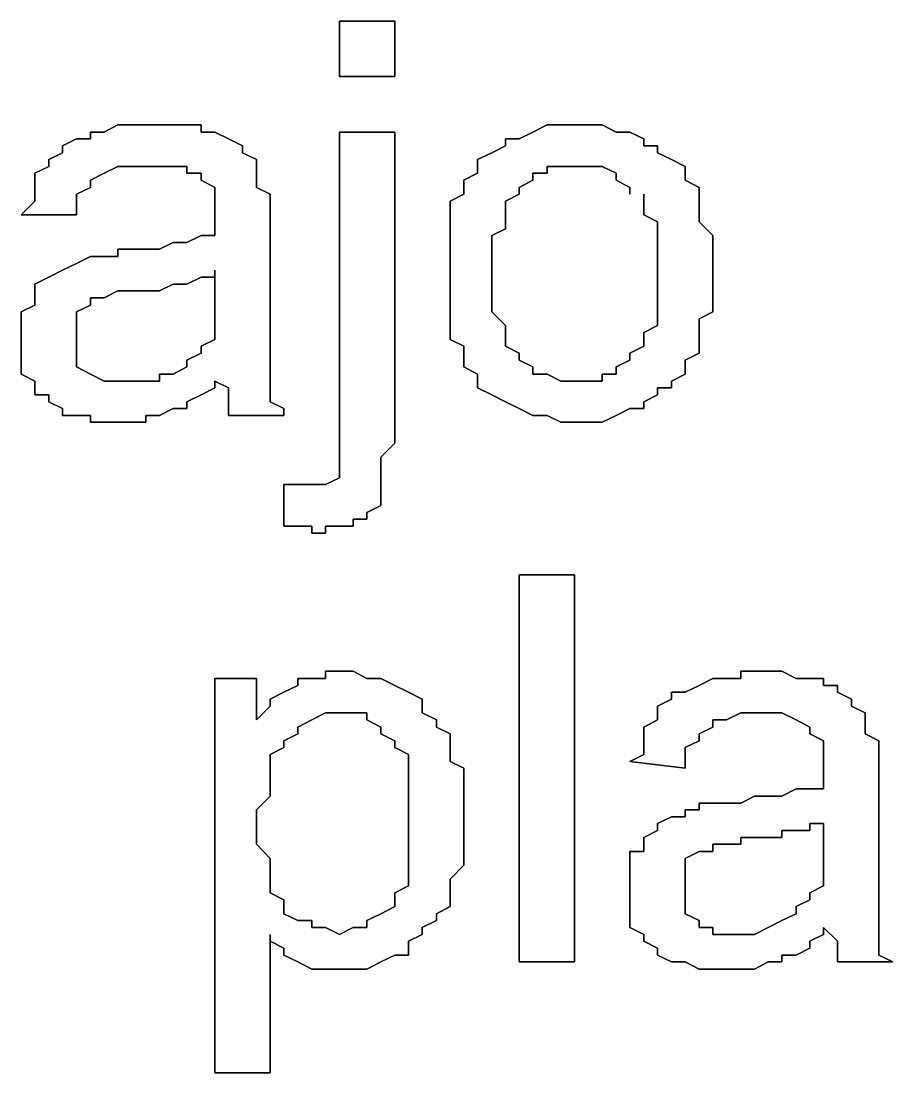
# Model space of a CAD drawing. Header units: metres. Extents: x 2.9 to 42.8, y 1.7 to 28.7.
# Drawn here: x 37.5814 to 37.8037, y 15.5892 to 15.8574 of the extents above; entities that cross this region are included whole.
import ezdxf

# ---------------------------------------------------------------- set-up
doc = ezdxf.new("R2010")
doc.units = ezdxf.units.M
doc.layers.add('GRIS', color=8, linetype='Continuous')

msp = doc.modelspace()

# ---------------------------------------------------------------- linework, layer by layer
at = {"layer": 'GRIS', "lineweight": -3}
for points in [[(37.6767, 15.8574), (37.6626, 15.8574), (37.6767, 15.8574)], [(37.6626, 15.8574), (37.6626, 15.8433), (37.6626, 15.8574)], [(37.6767, 15.8433), (37.6767, 15.8574), (37.6767, 15.8433)], [(37.6626, 15.8433), (37.6767, 15.8433), (37.6626, 15.8433)], [(37.6061, 15.8309), (37.6026, 15.8291), (37.6061, 15.8309)], [(37.6096, 15.8309), (37.6061, 15.8309), (37.6096, 15.8309)], [(37.6132, 15.8309), (37.6096, 15.8309), (37.6132, 15.8309)], [(37.6167, 15.8309), (37.6132, 15.8309), (37.6167, 15.8309)], [(37.6202, 15.8309), (37.6167, 15.8309), (37.6202, 15.8309)], [(37.6237, 15.8309), (37.6202, 15.8309), (37.6237, 15.8309)], [(37.6273, 15.8309), (37.6237, 15.8309), (37.6273, 15.8309)], [(37.6273, 15.8291), (37.6273, 15.8309), (37.6273, 15.8291)], [(37.7155, 15.8309), (37.7119, 15.8291), (37.7155, 15.8309)], [(37.719, 15.8309), (37.7155, 15.8309), (37.719, 15.8309)], [(37.7225, 15.8309), (37.719, 15.8309), (37.7225, 15.8309)], [(37.7261, 15.8309), (37.7225, 15.8309), (37.7261, 15.8309)], [(37.7296, 15.8309), (37.7261, 15.8309), (37.7296, 15.8309)], [(37.7331, 15.8291), (37.7296, 15.8309), (37.7331, 15.8291)], [(37.5955, 15.8274), (37.592, 15.8256), (37.5955, 15.8274)], [(37.5991, 15.8274), (37.5955, 15.8274), (37.5991, 15.8274)], [(37.6026, 15.8291), (37.5991, 15.8291), (37.6026, 15.8291)], [(37.5991, 15.8291), (37.5991, 15.8274), (37.5991, 15.8291)], [(37.6308, 15.8291), (37.6273, 15.8291), (37.6308, 15.8291)], [(37.6343, 15.8274), (37.6308, 15.8291), (37.6343, 15.8274)], [(37.6379, 15.8256), (37.6343, 15.8274), (37.6379, 15.8256)], [(37.6767, 15.8291), (37.6626, 15.8291), (37.6767, 15.8291)], [(37.6626, 15.8291), (37.6626, 15.7533), (37.6626, 15.8291)], [(37.6767, 15.7533), (37.6767, 15.8291), (37.6767, 15.7533)], [(37.7084, 15.8274), (37.7049, 15.8274), (37.7084, 15.8274)], [(37.7049, 15.8274), (37.7049, 15.8256), (37.7049, 15.8274)], [(37.7119, 15.8291), (37.7084, 15.8274), (37.7119, 15.8291)], [(37.7366, 15.8291), (37.7331, 15.8291), (37.7366, 15.8291)], [(37.7402, 15.8274), (37.7366, 15.8291), (37.7402, 15.8274)], [(37.7402, 15.8256), (37.7402, 15.8274), (37.7402, 15.8256)], [(37.592, 15.8256), (37.592, 15.8238), (37.592, 15.8256)], [(37.6379, 15.8238), (37.6379, 15.8256), (37.6379, 15.8238)], [(37.7049, 15.8256), (37.7014, 15.8238), (37.7049, 15.8256)], [(37.7437, 15.8256), (37.7402, 15.8256), (37.7437, 15.8256)], [(37.7437, 15.8238), (37.7437, 15.8256), (37.7437, 15.8238)], [(37.592, 15.8238), (37.5885, 15.8221), (37.592, 15.8238)], [(37.5885, 15.8221), (37.5885, 15.8203), (37.5885, 15.8221)], [(37.6414, 15.8221), (37.6379, 15.8238), (37.6414, 15.8221)], [(37.6414, 15.8203), (37.6414, 15.8221), (37.6414, 15.8203)], [(37.7014, 15.8238), (37.6978, 15.8221), (37.7014, 15.8238)], [(37.6978, 15.8221), (37.6978, 15.8203), (37.6978, 15.8221)], [(37.7472, 15.8221), (37.7437, 15.8238), (37.7472, 15.8221)], [(37.7507, 15.8203), (37.7472, 15.8221), (37.7507, 15.8203)], [(37.5885, 15.8203), (37.5849, 15.8186), (37.5885, 15.8203)], [(37.5849, 15.8186), (37.5849, 15.8168), (37.5849, 15.8186)], [(37.5991, 15.8168), (37.6026, 15.8186), (37.5991, 15.8168)], [(37.6026, 15.8186), (37.6061, 15.8203), (37.6026, 15.8186)], [(37.6061, 15.8203), (37.6096, 15.8203), (37.6061, 15.8203)], [(37.6096, 15.8203), (37.6132, 15.8203), (37.6096, 15.8203)], [(37.6132, 15.8203), (37.6167, 15.8203), (37.6132, 15.8203)], [(37.6167, 15.8203), (37.6202, 15.8203), (37.6167, 15.8203)], [(37.6202, 15.8203), (37.6237, 15.8203), (37.6202, 15.8203)], [(37.6237, 15.8203), (37.6237, 15.8186), (37.6237, 15.8203)], [(37.6237, 15.8186), (37.6273, 15.8186), (37.6237, 15.8186)], [(37.6273, 15.8186), (37.6273, 15.8168), (37.6273, 15.8186)], [(37.6414, 15.8168), (37.6414, 15.8203), (37.6414, 15.8168)], [(37.6978, 15.8186), (37.6943, 15.8168), (37.6978, 15.8186)], [(37.6978, 15.8203), (37.6978, 15.8186), (37.6978, 15.8203)], [(37.7119, 15.8168), (37.7119, 15.8186), (37.7119, 15.8168)], [(37.7119, 15.8186), (37.7155, 15.8186), (37.7119, 15.8186)], [(37.7155, 15.8186), (37.7155, 15.8203), (37.7155, 15.8186)], [(37.7155, 15.8203), (37.719, 15.8203), (37.7155, 15.8203)], [(37.719, 15.8203), (37.7225, 15.8203), (37.719, 15.8203)], [(37.7225, 15.8203), (37.7261, 15.8203), (37.7225, 15.8203)], [(37.7261, 15.8203), (37.7296, 15.8203), (37.7261, 15.8203)], [(37.7296, 15.8203), (37.7331, 15.8186), (37.7296, 15.8203)], [(37.7331, 15.8186), (37.7331, 15.8168), (37.7331, 15.8186)], [(37.7507, 15.8186), (37.7507, 15.8203), (37.7507, 15.8186)], [(37.7507, 15.8168), (37.7507, 15.8186), (37.7507, 15.8168)], [(37.5849, 15.8168), (37.5849, 15.8133), (37.5849, 15.8168)], [(37.5991, 15.815), (37.5991, 15.8168), (37.5991, 15.815)], [(37.6273, 15.8168), (37.6308, 15.815), (37.6273, 15.8168)], [(37.6414, 15.815), (37.6414, 15.8168), (37.6414, 15.815)], [(37.6943, 15.8168), (37.6943, 15.815), (37.6943, 15.8168)], [(37.7084, 15.815), (37.7119, 15.8168), (37.7084, 15.815)], [(37.7331, 15.8168), (37.7366, 15.815), (37.7331, 15.8168)], [(37.7543, 15.815), (37.7507, 15.8168), (37.7543, 15.815)], [(37.5849, 15.8133), (37.5849, 15.8115), (37.5849, 15.8133)], [(37.5955, 15.8133), (37.5991, 15.815), (37.5955, 15.8133)], [(37.5955, 15.8115), (37.5955, 15.8133), (37.5955, 15.8115)], [(37.6308, 15.815), (37.6308, 15.8133), (37.6308, 15.815)], [(37.6308, 15.8133), (37.6308, 15.8115), (37.6308, 15.8133)], [(37.6449, 15.8133), (37.6414, 15.815), (37.6449, 15.8133)], [(37.6449, 15.8115), (37.6449, 15.8133), (37.6449, 15.8115)], [(37.6943, 15.8133), (37.6908, 15.8115), (37.6943, 15.8133)], [(37.6943, 15.815), (37.6943, 15.8133), (37.6943, 15.815)], [(37.7049, 15.8115), (37.7084, 15.8133), (37.7049, 15.8115)], [(37.7084, 15.8133), (37.7084, 15.815), (37.7084, 15.8133)], [(37.7366, 15.815), (37.7366, 15.8133), (37.7366, 15.815)], [(37.7402, 15.8133), (37.7402, 15.8115), (37.7402, 15.8133)], [(37.7543, 15.8115), (37.7543, 15.815), (37.7543, 15.8115)], [(37.5849, 15.8115), (37.5814, 15.808), (37.5849, 15.8115)], [(37.5955, 15.808), (37.5955, 15.8115), (37.5955, 15.808)], [(37.6308, 15.8115), (37.6308, 15.8097), (37.6308, 15.8115)], [(37.6449, 15.8097), (37.6449, 15.8115), (37.6449, 15.8097)], [(37.6908, 15.8115), (37.6908, 15.808), (37.6908, 15.8115)], [(37.7049, 15.808), (37.7049, 15.8115), (37.7049, 15.808)], [(37.7402, 15.8115), (37.7402, 15.8097), (37.7402, 15.8115)], [(37.7543, 15.8097), (37.7543, 15.8115), (37.7543, 15.8097)], [(37.5814, 15.808), (37.5955, 15.808), (37.5814, 15.808)], [(37.6308, 15.8097), (37.6308, 15.8062), (37.6308, 15.8097)], [(37.6449, 15.8062), (37.6449, 15.8097), (37.6449, 15.8062)], [(37.6908, 15.808), (37.6908, 15.8062), (37.6908, 15.808)], [(37.7049, 15.8062), (37.7049, 15.808), (37.7049, 15.8062)], [(37.7402, 15.8097), (37.7402, 15.808), (37.7402, 15.8097)], [(37.7402, 15.808), (37.7437, 15.8062), (37.7402, 15.808)], [(37.7543, 15.808), (37.7543, 15.8097), (37.7543, 15.808)], [(37.7543, 15.8062), (37.7543, 15.808), (37.7543, 15.8062)], [(37.6308, 15.8062), (37.6308, 15.8027), (37.6308, 15.8062)], [(37.6449, 15.8044), (37.6449, 15.8062), (37.6449, 15.8044)], [(37.6908, 15.8062), (37.6908, 15.8044), (37.6908, 15.8062)], [(37.7049, 15.8044), (37.7049, 15.8062), (37.7049, 15.8044)], [(37.7437, 15.8062), (37.7437, 15.8044), (37.7437, 15.8062)], [(37.7578, 15.8027), (37.7543, 15.8062), (37.7578, 15.8027)], [(37.6273, 15.8027), (37.6237, 15.8009), (37.6273, 15.8027)], [(37.6308, 15.8027), (37.6273, 15.8027), (37.6308, 15.8027)], [(37.6449, 15.7868), (37.6449, 15.8044), (37.6449, 15.7868)], [(37.6908, 15.8044), (37.6908, 15.8009), (37.6908, 15.8044)], [(37.7014, 15.8027), (37.7049, 15.8044), (37.7014, 15.8027)], [(37.7014, 15.7992), (37.7014, 15.8027), (37.7014, 15.7992)], [(37.7437, 15.8044), (37.7437, 15.8009), (37.7437, 15.8044)], [(37.7578, 15.8009), (37.7578, 15.8027), (37.7578, 15.8009)], [(37.6202, 15.8009), (37.6167, 15.7992), (37.6202, 15.8009)], [(37.6237, 15.8009), (37.6202, 15.8009), (37.6237, 15.8009)], [(37.6908, 15.8009), (37.6908, 15.7992), (37.6908, 15.8009)], [(37.7437, 15.8009), (37.7437, 15.7992), (37.7437, 15.8009)], [(37.7578, 15.7974), (37.7578, 15.8009), (37.7578, 15.7974)], [(37.5991, 15.7974), (37.5955, 15.7956), (37.5991, 15.7974)], [(37.6026, 15.7974), (37.5991, 15.7974), (37.6026, 15.7974)], [(37.6061, 15.7974), (37.6026, 15.7974), (37.6061, 15.7974)], [(37.6096, 15.7992), (37.6061, 15.7992), (37.6096, 15.7992)], [(37.6061, 15.7992), (37.6061, 15.7974), (37.6061, 15.7992)], [(37.6132, 15.7992), (37.6096, 15.7992), (37.6132, 15.7992)], [(37.6167, 15.7992), (37.6132, 15.7992), (37.6167, 15.7992)], [(37.6908, 15.7992), (37.6908, 15.7956), (37.6908, 15.7992)], [(37.7014, 15.7974), (37.7014, 15.7992), (37.7014, 15.7974)], [(37.7014, 15.7939), (37.7014, 15.7974), (37.7014, 15.7939)], [(37.7437, 15.7992), (37.7437, 15.7956), (37.7437, 15.7992)], [(37.7578, 15.7956), (37.7578, 15.7974), (37.7578, 15.7956)], [(37.5955, 15.7956), (37.592, 15.7939), (37.5955, 15.7956)], [(37.6908, 15.7956), (37.6908, 15.7939), (37.6908, 15.7956)], [(37.7437, 15.7956), (37.7437, 15.7939), (37.7437, 15.7956)], [(37.7578, 15.7939), (37.7578, 15.7956), (37.7578, 15.7939)], [(37.5885, 15.7921), (37.5849, 15.7903), (37.5885, 15.7921)], [(37.592, 15.7939), (37.5885, 15.7921), (37.592, 15.7939)], [(37.6237, 15.7903), (37.6273, 15.7921), (37.6237, 15.7903)], [(37.6273, 15.7921), (37.6308, 15.7921), (37.6273, 15.7921)], [(37.6308, 15.7939), (37.6308, 15.7886), (37.6308, 15.7939)], [(37.6308, 15.7921), (37.6308, 15.7939), (37.6308, 15.7921)], [(37.6908, 15.7939), (37.6908, 15.7903), (37.6908, 15.7939)], [(37.7014, 15.7903), (37.7014, 15.7939), (37.7014, 15.7903)], [(37.7437, 15.7939), (37.7437, 15.7921), (37.7437, 15.7939)], [(37.7437, 15.7921), (37.7437, 15.7886), (37.7437, 15.7921)], [(37.7578, 15.7921), (37.7578, 15.7939), (37.7578, 15.7921)], [(37.7578, 15.7886), (37.7578, 15.7921), (37.7578, 15.7886)], [(37.5849, 15.7903), (37.5849, 15.7886), (37.5849, 15.7903)], [(37.6167, 15.7886), (37.6202, 15.7903), (37.6167, 15.7886)], [(37.6202, 15.7903), (37.6237, 15.7903), (37.6202, 15.7903)], [(37.6908, 15.7903), (37.6908, 15.7886), (37.6908, 15.7903)], [(37.7014, 15.7868), (37.7014, 15.7903), (37.7014, 15.7868)], [(37.5849, 15.7886), (37.5849, 15.785), (37.5849, 15.7886)], [(37.5991, 15.785), (37.5991, 15.7868), (37.5991, 15.785)], [(37.5991, 15.7868), (37.6026, 15.7868), (37.5991, 15.7868)], [(37.6026, 15.7868), (37.6061, 15.7886), (37.6026, 15.7868)], [(37.6061, 15.7886), (37.6096, 15.7886), (37.6061, 15.7886)], [(37.6096, 15.7886), (37.6132, 15.7886), (37.6096, 15.7886)], [(37.6132, 15.7886), (37.6167, 15.7886), (37.6132, 15.7886)], [(37.6308, 15.7886), (37.6308, 15.785), (37.6308, 15.7886)], [(37.6449, 15.7833), (37.6449, 15.7868), (37.6449, 15.7833)], [(37.6908, 15.7886), (37.6908, 15.785), (37.6908, 15.7886)], [(37.7014, 15.785), (37.7014, 15.7868), (37.7014, 15.785)], [(37.7437, 15.7886), (37.7437, 15.7868), (37.7437, 15.7886)], [(37.7437, 15.7868), (37.7437, 15.7833), (37.7437, 15.7868)], [(37.7578, 15.785), (37.7578, 15.7886), (37.7578, 15.785)], [(37.5849, 15.785), (37.5814, 15.7833), (37.5849, 15.785)], [(37.5955, 15.7833), (37.5991, 15.785), (37.5955, 15.7833)], [(37.6308, 15.785), (37.6308, 15.7833), (37.6308, 15.785)], [(37.6908, 15.785), (37.6908, 15.7833), (37.6908, 15.785)], [(37.7014, 15.7833), (37.7014, 15.785), (37.7014, 15.7833)], [(37.7578, 15.7833), (37.7578, 15.785), (37.7578, 15.7833)], [(37.5814, 15.7833), (37.5814, 15.7815), (37.5814, 15.7833)], [(37.5814, 15.7815), (37.5814, 15.778), (37.5814, 15.7815)], [(37.5955, 15.7815), (37.5955, 15.7833), (37.5955, 15.7815)], [(37.5955, 15.7798), (37.5955, 15.7815), (37.5955, 15.7798)], [(37.6308, 15.7833), (37.6308, 15.7798), (37.6308, 15.7833)], [(37.6449, 15.7798), (37.6449, 15.7833), (37.6449, 15.7798)], [(37.6908, 15.7833), (37.6908, 15.7798), (37.6908, 15.7833)], [(37.7049, 15.7798), (37.7014, 15.7833), (37.7049, 15.7798)], [(37.7437, 15.7833), (37.7437, 15.7815), (37.7437, 15.7833)], [(37.7437, 15.7815), (37.7437, 15.7798), (37.7437, 15.7815)], [(37.7543, 15.7815), (37.7578, 15.7833), (37.7543, 15.7815)], [(37.7543, 15.778), (37.7543, 15.7815), (37.7543, 15.778)], [(37.5955, 15.778), (37.5955, 15.7798), (37.5955, 15.778)], [(37.6308, 15.7798), (37.6308, 15.778), (37.6308, 15.7798)], [(37.6449, 15.778), (37.6449, 15.7798), (37.6449, 15.778)], [(37.6908, 15.7798), (37.6908, 15.778), (37.6908, 15.7798)], [(37.7049, 15.778), (37.7049, 15.7798), (37.7049, 15.778)], [(37.7437, 15.7798), (37.7402, 15.778), (37.7437, 15.7798)], [(37.5814, 15.778), (37.5814, 15.7762), (37.5814, 15.778)], [(37.5814, 15.7762), (37.5814, 15.7727), (37.5814, 15.7762)], [(37.5955, 15.7762), (37.5955, 15.778), (37.5955, 15.7762)], [(37.5955, 15.7745), (37.5955, 15.7762), (37.5955, 15.7745)], [(37.6308, 15.7762), (37.6273, 15.7745), (37.6308, 15.7762)], [(37.6308, 15.778), (37.6308, 15.7762), (37.6308, 15.778)], [(37.6449, 15.7745), (37.6449, 15.778), (37.6449, 15.7745)], [(37.6908, 15.778), (37.6908, 15.7762), (37.6908, 15.778)], [(37.6908, 15.7762), (37.6943, 15.7745), (37.6908, 15.7762)], [(37.7049, 15.7762), (37.7049, 15.778), (37.7049, 15.7762)], [(37.7049, 15.7745), (37.7049, 15.7762), (37.7049, 15.7745)], [(37.7402, 15.778), (37.7402, 15.7762), (37.7402, 15.778)], [(37.7402, 15.7762), (37.7402, 15.7745), (37.7402, 15.7762)], [(37.7543, 15.7762), (37.7543, 15.778), (37.7543, 15.7762)], [(37.7543, 15.7745), (37.7543, 15.7762), (37.7543, 15.7745)], [(37.5955, 15.7727), (37.5955, 15.7745), (37.5955, 15.7727)], [(37.6273, 15.7745), (37.6273, 15.7727), (37.6273, 15.7745)], [(37.6449, 15.7727), (37.6449, 15.7745), (37.6449, 15.7727)], [(37.6943, 15.7745), (37.6943, 15.7727), (37.6943, 15.7745)], [(37.7084, 15.7727), (37.7049, 15.7745), (37.7084, 15.7727)], [(37.7402, 15.7745), (37.7366, 15.7727), (37.7402, 15.7745)], [(37.7543, 15.7727), (37.7543, 15.7745), (37.7543, 15.7727)], [(37.5814, 15.7727), (37.5814, 15.7709), (37.5814, 15.7727)], [(37.5814, 15.7709), (37.5814, 15.7692), (37.5814, 15.7709)], [(37.5955, 15.7692), (37.5955, 15.7727), (37.5955, 15.7692)], [(37.6273, 15.7727), (37.6237, 15.7709), (37.6273, 15.7727)], [(37.6237, 15.7709), (37.6237, 15.7692), (37.6237, 15.7709)], [(37.6449, 15.7709), (37.6449, 15.7727), (37.6449, 15.7709)], [(37.6449, 15.7674), (37.6449, 15.7709), (37.6449, 15.7674)], [(37.6943, 15.7727), (37.6943, 15.7709), (37.6943, 15.7727)], [(37.6943, 15.7709), (37.6943, 15.7692), (37.6943, 15.7709)], [(37.7084, 15.7709), (37.7084, 15.7727), (37.7084, 15.7709)], [(37.7119, 15.7692), (37.7084, 15.7709), (37.7119, 15.7692)], [(37.7366, 15.7709), (37.7331, 15.7692), (37.7366, 15.7709)], [(37.7366, 15.7727), (37.7366, 15.7709), (37.7366, 15.7727)], [(37.7507, 15.7709), (37.7543, 15.7727), (37.7507, 15.7709)], [(37.7507, 15.7674), (37.7507, 15.7709), (37.7507, 15.7674)], [(37.5814, 15.7692), (37.5814, 15.7674), (37.5814, 15.7692)], [(37.5991, 15.7674), (37.5955, 15.7692), (37.5991, 15.7674)], [(37.6237, 15.7692), (37.6202, 15.7674), (37.6237, 15.7692)], [(37.6943, 15.7692), (37.6978, 15.7674), (37.6943, 15.7692)], [(37.7119, 15.7674), (37.7119, 15.7692), (37.7119, 15.7674)], [(37.7331, 15.7692), (37.7331, 15.7674), (37.7331, 15.7692)], [(37.5814, 15.7674), (37.5849, 15.7656), (37.5814, 15.7674)], [(37.5849, 15.7656), (37.5849, 15.7621), (37.5849, 15.7656)], [(37.6026, 15.7656), (37.5991, 15.7674), (37.6026, 15.7656)], [(37.6061, 15.7656), (37.6026, 15.7656), (37.6061, 15.7656)], [(37.6096, 15.7656), (37.6061, 15.7656), (37.6096, 15.7656)], [(37.6132, 15.7656), (37.6096, 15.7656), (37.6132, 15.7656)], [(37.6167, 15.7656), (37.6132, 15.7656), (37.6167, 15.7656)], [(37.6202, 15.7674), (37.6167, 15.7674), (37.6202, 15.7674)], [(37.6167, 15.7674), (37.6167, 15.7656), (37.6167, 15.7674)], [(37.6308, 15.7656), (37.6343, 15.7639), (37.6308, 15.7656)], [(37.6308, 15.7639), (37.6308, 15.7656), (37.6308, 15.7639)], [(37.6449, 15.7656), (37.6449, 15.7674), (37.6449, 15.7656)], [(37.6449, 15.7639), (37.6449, 15.7656), (37.6449, 15.7639)], [(37.6978, 15.7674), (37.6978, 15.7656), (37.6978, 15.7674)], [(37.6978, 15.7656), (37.6978, 15.7639), (37.6978, 15.7656)], [(37.7155, 15.7674), (37.7119, 15.7674), (37.7155, 15.7674)], [(37.719, 15.7656), (37.7155, 15.7674), (37.719, 15.7656)], [(37.7225, 15.7656), (37.719, 15.7656), (37.7225, 15.7656)], [(37.7261, 15.7656), (37.7225, 15.7656), (37.7261, 15.7656)], [(37.7296, 15.7656), (37.7261, 15.7656), (37.7296, 15.7656)], [(37.7331, 15.7674), (37.7296, 15.7674), (37.7331, 15.7674)], [(37.7296, 15.7674), (37.7296, 15.7656), (37.7296, 15.7674)], [(37.7472, 15.7656), (37.7507, 15.7674), (37.7472, 15.7656)], [(37.7472, 15.7639), (37.7472, 15.7656), (37.7472, 15.7639)], [(37.6273, 15.7621), (37.6308, 15.7639), (37.6273, 15.7621)], [(37.6343, 15.7639), (37.6343, 15.7621), (37.6343, 15.7639)], [(37.6449, 15.7603), (37.6449, 15.7639), (37.6449, 15.7603)], [(37.6978, 15.7639), (37.7014, 15.7621), (37.6978, 15.7639)], [(37.7437, 15.7621), (37.7437, 15.7639), (37.7437, 15.7621)], [(37.7437, 15.7639), (37.7472, 15.7639), (37.7437, 15.7639)], [(37.5849, 15.7621), (37.5885, 15.7621), (37.5849, 15.7621)], [(37.5885, 15.7621), (37.5885, 15.7603), (37.5885, 15.7621)], [(37.5885, 15.7603), (37.592, 15.7586), (37.5885, 15.7603)], [(37.6237, 15.7603), (37.6273, 15.7621), (37.6237, 15.7603)], [(37.6237, 15.7586), (37.6237, 15.7603), (37.6237, 15.7586)], [(37.6343, 15.7621), (37.6343, 15.7586), (37.6343, 15.7621)], [(37.6484, 15.7586), (37.6449, 15.7603), (37.6484, 15.7586)], [(37.7014, 15.7621), (37.7049, 15.7603), (37.7014, 15.7621)], [(37.7049, 15.7603), (37.7084, 15.7586), (37.7049, 15.7603)], [(37.7402, 15.7603), (37.7437, 15.7621), (37.7402, 15.7603)], [(37.7402, 15.7586), (37.7402, 15.7603), (37.7402, 15.7586)], [(37.592, 15.7586), (37.592, 15.7568), (37.592, 15.7586)], [(37.592, 15.7568), (37.5955, 15.7568), (37.592, 15.7568)], [(37.5955, 15.7568), (37.5991, 15.7568), (37.5955, 15.7568)], [(37.5991, 15.7568), (37.5991, 15.7551), (37.5991, 15.7568)], [(37.6132, 15.7551), (37.6132, 15.7568), (37.6132, 15.7551)], [(37.6132, 15.7568), (37.6167, 15.7568), (37.6132, 15.7568)], [(37.6167, 15.7568), (37.6202, 15.7586), (37.6167, 15.7568)], [(37.6202, 15.7586), (37.6237, 15.7586), (37.6202, 15.7586)], [(37.6343, 15.7586), (37.6343, 15.7568), (37.6343, 15.7586)], [(37.6343, 15.7568), (37.6484, 15.7568), (37.6343, 15.7568)], [(37.6484, 15.7568), (37.6484, 15.7586), (37.6484, 15.7568)], [(37.7084, 15.7586), (37.7119, 15.7568), (37.7084, 15.7586)], [(37.7119, 15.7568), (37.7155, 15.7568), (37.7119, 15.7568)], [(37.7155, 15.7568), (37.719, 15.7551), (37.7155, 15.7568)], [(37.7296, 15.7551), (37.7331, 15.7568), (37.7296, 15.7551)], [(37.7331, 15.7568), (37.7366, 15.7586), (37.7331, 15.7568)], [(37.7366, 15.7586), (37.7402, 15.7586), (37.7366, 15.7586)], [(37.5991, 15.7551), (37.6026, 15.7551), (37.5991, 15.7551)], [(37.6026, 15.7551), (37.6061, 15.7551), (37.6026, 15.7551)], [(37.6061, 15.7551), (37.6096, 15.7551), (37.6061, 15.7551)], [(37.6096, 15.7551), (37.6132, 15.7551), (37.6096, 15.7551)], [(37.719, 15.7551), (37.7225, 15.7551), (37.719, 15.7551)], [(37.7225, 15.7551), (37.7261, 15.7551), (37.7225, 15.7551)], [(37.7261, 15.7551), (37.7296, 15.7551), (37.7261, 15.7551)], [(37.6626, 15.7533), (37.6626, 15.7515), (37.6626, 15.7533)], [(37.6626, 15.7515), (37.6626, 15.7498), (37.6626, 15.7515)], [(37.6767, 15.7498), (37.6767, 15.7533), (37.6767, 15.7498)], [(37.6626, 15.7498), (37.6626, 15.7462), (37.6626, 15.7498)], [(37.6731, 15.7462), (37.6767, 15.7498), (37.6731, 15.7462)], [(37.6626, 15.7462), (37.6626, 15.7445), (37.6626, 15.7462)], [(37.6731, 15.7445), (37.6731, 15.7462), (37.6731, 15.7445)], [(37.6626, 15.7445), (37.6626, 15.7427), (37.6626, 15.7445)], [(37.6731, 15.7409), (37.6731, 15.7445), (37.6731, 15.7409)], [(37.6626, 15.7409), (37.659, 15.7392), (37.6626, 15.7409)], [(37.6626, 15.7427), (37.6626, 15.7409), (37.6626, 15.7427)], [(37.6731, 15.7392), (37.6731, 15.7409), (37.6731, 15.7392)], [(37.652, 15.7392), (37.6484, 15.7392), (37.652, 15.7392)], [(37.6484, 15.7392), (37.6484, 15.7286), (37.6484, 15.7392)], [(37.6555, 15.7392), (37.652, 15.7392), (37.6555, 15.7392)], [(37.659, 15.7392), (37.6555, 15.7392), (37.659, 15.7392)], [(37.6731, 15.7374), (37.6731, 15.7392), (37.6731, 15.7374)], [(37.6731, 15.7357), (37.6731, 15.7374), (37.6731, 15.7357)], [(37.6731, 15.7339), (37.6731, 15.7357), (37.6731, 15.7339)], [(37.6696, 15.7321), (37.6731, 15.7339), (37.6696, 15.7321)], [(37.6661, 15.7286), (37.6661, 15.7304), (37.6661, 15.7286)], [(37.6661, 15.7304), (37.6696, 15.7304), (37.6661, 15.7304)], [(37.6696, 15.7304), (37.6696, 15.7321), (37.6696, 15.7304)], [(37.6484, 15.7286), (37.652, 15.7286), (37.6484, 15.7286)], [(37.652, 15.7286), (37.6555, 15.7286), (37.652, 15.7286)], [(37.6555, 15.7286), (37.6555, 15.7268), (37.6555, 15.7286)], [(37.659, 15.7268), (37.659, 15.7286), (37.659, 15.7268)], [(37.659, 15.7286), (37.6626, 15.7286), (37.659, 15.7286)], [(37.6626, 15.7286), (37.6661, 15.7286), (37.6626, 15.7286)], [(37.6555, 15.7268), (37.659, 15.7268), (37.6555, 15.7268)], [(37.7225, 15.7162), (37.7084, 15.7162), (37.7225, 15.7162)], [(37.7084, 15.7162), (37.7084, 15.6175), (37.7084, 15.7162)], [(37.7225, 15.6175), (37.7225, 15.7162), (37.7225, 15.6175)], [(37.6414, 15.6898), (37.6308, 15.6898), (37.6414, 15.6898)], [(37.6308, 15.6898), (37.6308, 15.5892), (37.6308, 15.6898)], [(37.6414, 15.6792), (37.6414, 15.6898), (37.6414, 15.6792)], [(37.6555, 15.6898), (37.652, 15.6898), (37.6555, 15.6898)], [(37.652, 15.6898), (37.652, 15.688), (37.652, 15.6898)], [(37.659, 15.6898), (37.6555, 15.6898), (37.659, 15.6898)], [(37.6626, 15.6916), (37.659, 15.6916), (37.6626, 15.6916)], [(37.659, 15.6916), (37.659, 15.6898), (37.659, 15.6916)], [(37.6661, 15.6916), (37.6626, 15.6916), (37.6661, 15.6916)], [(37.6696, 15.6898), (37.6661, 15.6916), (37.6696, 15.6898)], [(37.6731, 15.6898), (37.6696, 15.6898), (37.6731, 15.6898)], [(37.6767, 15.688), (37.6731, 15.6898), (37.6767, 15.688)], [(37.7578, 15.6898), (37.7543, 15.688), (37.7578, 15.6898)], [(37.7613, 15.6898), (37.7578, 15.6898), (37.7613, 15.6898)], [(37.7649, 15.6898), (37.7613, 15.6898), (37.7649, 15.6898)], [(37.7684, 15.6916), (37.7649, 15.6916), (37.7684, 15.6916)], [(37.7649, 15.6916), (37.7649, 15.6898), (37.7649, 15.6916)], [(37.7719, 15.6916), (37.7684, 15.6916), (37.7719, 15.6916)], [(37.7754, 15.6916), (37.7719, 15.6916), (37.7754, 15.6916)], [(37.779, 15.6898), (37.7754, 15.6916), (37.779, 15.6898)], [(37.7825, 15.6898), (37.779, 15.6898), (37.7825, 15.6898)], [(37.786, 15.6898), (37.7825, 15.6898), (37.786, 15.6898)], [(37.786, 15.688), (37.786, 15.6898), (37.786, 15.688)], [(37.652, 15.688), (37.6484, 15.6863), (37.652, 15.688)], [(37.6802, 15.6863), (37.6767, 15.688), (37.6802, 15.6863)], [(37.7543, 15.688), (37.7507, 15.6863), (37.7543, 15.688)], [(37.7896, 15.688), (37.786, 15.688), (37.7896, 15.688)], [(37.7896, 15.6863), (37.7896, 15.688), (37.7896, 15.6863)], [(37.6484, 15.6863), (37.6449, 15.6845), (37.6484, 15.6863)], [(37.6449, 15.6845), (37.6449, 15.6827), (37.6449, 15.6845)], [(37.6837, 15.6845), (37.6802, 15.6863), (37.6837, 15.6845)], [(37.6837, 15.6827), (37.6837, 15.6845), (37.6837, 15.6827)], [(37.7472, 15.6845), (37.7437, 15.6827), (37.7472, 15.6845)], [(37.7507, 15.6863), (37.7472, 15.6863), (37.7507, 15.6863)], [(37.7472, 15.6863), (37.7472, 15.6845), (37.7472, 15.6863)], [(37.7931, 15.6845), (37.7896, 15.6863), (37.7931, 15.6845)], [(37.7931, 15.6827), (37.7931, 15.6845), (37.7931, 15.6827)], [(37.6449, 15.6827), (37.6414, 15.6792), (37.6449, 15.6827)], [(37.6837, 15.681), (37.6837, 15.6827), (37.6837, 15.681)], [(37.7437, 15.6827), (37.7437, 15.681), (37.7437, 15.6827)], [(37.7966, 15.681), (37.7931, 15.6827), (37.7966, 15.681)], [(37.652, 15.6774), (37.6555, 15.6792), (37.652, 15.6774)], [(37.6555, 15.6792), (37.659, 15.681), (37.6555, 15.6792)], [(37.659, 15.681), (37.6626, 15.681), (37.659, 15.681)], [(37.6626, 15.681), (37.6661, 15.681), (37.6626, 15.681)], [(37.6661, 15.681), (37.6696, 15.681), (37.6661, 15.681)], [(37.6696, 15.681), (37.6696, 15.6792), (37.6696, 15.681)], [(37.6696, 15.6792), (37.6731, 15.6774), (37.6696, 15.6792)], [(37.6873, 15.6792), (37.6837, 15.681), (37.6873, 15.6792)], [(37.6873, 15.6774), (37.6873, 15.6792), (37.6873, 15.6774)], [(37.7437, 15.6792), (37.7402, 15.6774), (37.7437, 15.6792)], [(37.7437, 15.681), (37.7437, 15.6792), (37.7437, 15.681)], [(37.7578, 15.6774), (37.7578, 15.6792), (37.7578, 15.6774)], [(37.7578, 15.6792), (37.7613, 15.6792), (37.7578, 15.6792)], [(37.7613, 15.6792), (37.7649, 15.681), (37.7613, 15.6792)], [(37.7649, 15.681), (37.7684, 15.681), (37.7649, 15.681)], [(37.7684, 15.681), (37.7719, 15.681), (37.7684, 15.681)], [(37.7719, 15.681), (37.7754, 15.681), (37.7719, 15.681)], [(37.7754, 15.681), (37.779, 15.6792), (37.7754, 15.681)], [(37.779, 15.6792), (37.7825, 15.6774), (37.779, 15.6792)], [(37.7966, 15.6792), (37.7966, 15.681), (37.7966, 15.6792)], [(37.7966, 15.6774), (37.7966, 15.6792), (37.7966, 15.6774)], [(37.652, 15.6757), (37.652, 15.6774), (37.652, 15.6757)], [(37.6731, 15.6774), (37.6731, 15.6757), (37.6731, 15.6774)], [(37.6908, 15.6757), (37.6873, 15.6774), (37.6908, 15.6757)], [(37.7402, 15.6774), (37.7402, 15.6757), (37.7402, 15.6774)], [(37.7543, 15.6757), (37.7578, 15.6774), (37.7543, 15.6757)], [(37.7825, 15.6774), (37.7825, 15.6757), (37.7825, 15.6774)], [(37.7966, 15.6757), (37.7966, 15.6774), (37.7966, 15.6757)], [(37.6484, 15.6739), (37.652, 15.6757), (37.6484, 15.6739)], [(37.6484, 15.6722), (37.6484, 15.6739), (37.6484, 15.6722)], [(37.6731, 15.6757), (37.6767, 15.6739), (37.6731, 15.6757)], [(37.6767, 15.6739), (37.6767, 15.6722), (37.6767, 15.6739)], [(37.6908, 15.6739), (37.6908, 15.6757), (37.6908, 15.6739)], [(37.6908, 15.6722), (37.6908, 15.6739), (37.6908, 15.6722)], [(37.7402, 15.6757), (37.7402, 15.6739), (37.7402, 15.6757)], [(37.7402, 15.6739), (37.7402, 15.6704), (37.7402, 15.6739)], [(37.7507, 15.6722), (37.7543, 15.6739), (37.7507, 15.6722)], [(37.7543, 15.6739), (37.7543, 15.6757), (37.7543, 15.6739)], [(37.7825, 15.6757), (37.786, 15.6739), (37.7825, 15.6757)], [(37.786, 15.6739), (37.786, 15.6722), (37.786, 15.6739)], [(37.8001, 15.6739), (37.7966, 15.6757), (37.8001, 15.6739)], [(37.8001, 15.6722), (37.8001, 15.6739), (37.8001, 15.6722)], [(37.6449, 15.6704), (37.6484, 15.6722), (37.6449, 15.6704)], [(37.6767, 15.6722), (37.6802, 15.6704), (37.6767, 15.6722)], [(37.6908, 15.6704), (37.6908, 15.6722), (37.6908, 15.6704)], [(37.7507, 15.6704), (37.7507, 15.6722), (37.7507, 15.6704)], [(37.786, 15.6722), (37.786, 15.6686), (37.786, 15.6722)], [(37.8001, 15.6686), (37.8001, 15.6722), (37.8001, 15.6686)], [(37.6449, 15.6686), (37.6449, 15.6704), (37.6449, 15.6686)], [(37.6449, 15.6669), (37.6449, 15.6686), (37.6449, 15.6669)], [(37.6802, 15.6704), (37.6802, 15.6686), (37.6802, 15.6704)], [(37.6802, 15.6686), (37.6802, 15.6669), (37.6802, 15.6686)], [(37.6908, 15.6686), (37.6908, 15.6704), (37.6908, 15.6686)], [(37.6943, 15.6669), (37.6908, 15.6686), (37.6943, 15.6669)], [(37.7402, 15.6704), (37.7366, 15.6686), (37.7402, 15.6704)], [(37.7366, 15.6686), (37.7507, 15.6669), (37.7366, 15.6686)], [(37.7507, 15.6686), (37.7507, 15.6704), (37.7507, 15.6686)], [(37.7507, 15.6669), (37.7507, 15.6686), (37.7507, 15.6669)], [(37.786, 15.6686), (37.786, 15.6669), (37.786, 15.6686)], [(37.8001, 15.6651), (37.8001, 15.6686), (37.8001, 15.6651)], [(37.6449, 15.6651), (37.6449, 15.6669), (37.6449, 15.6651)], [(37.6802, 15.6669), (37.6802, 15.6651), (37.6802, 15.6669)], [(37.6943, 15.6633), (37.6943, 15.6669), (37.6943, 15.6633)], [(37.786, 15.6669), (37.786, 15.6651), (37.786, 15.6669)], [(37.6449, 15.6616), (37.6449, 15.6651), (37.6449, 15.6616)], [(37.6802, 15.6651), (37.6802, 15.6616), (37.6802, 15.6651)], [(37.6943, 15.6616), (37.6943, 15.6633), (37.6943, 15.6616)], [(37.786, 15.6651), (37.786, 15.6633), (37.786, 15.6651)], [(37.786, 15.6633), (37.786, 15.6616), (37.786, 15.6633)], [(37.8001, 15.6633), (37.8001, 15.6651), (37.8001, 15.6633)], [(37.8001, 15.6475), (37.8001, 15.6633), (37.8001, 15.6475)], [(37.6449, 15.6598), (37.6449, 15.6616), (37.6449, 15.6598)], [(37.6802, 15.6616), (37.6802, 15.6598), (37.6802, 15.6616)], [(37.6943, 15.658), (37.6943, 15.6616), (37.6943, 15.658)], [(37.779, 15.6616), (37.7754, 15.6598), (37.779, 15.6616)], [(37.7825, 15.6616), (37.779, 15.6616), (37.7825, 15.6616)], [(37.786, 15.6616), (37.7825, 15.6616), (37.786, 15.6616)], [(37.6414, 15.6563), (37.6449, 15.6598), (37.6414, 15.6563)], [(37.6802, 15.6598), (37.6802, 15.6563), (37.6802, 15.6598)], [(37.6943, 15.6563), (37.6943, 15.658), (37.6943, 15.6563)], [(37.7578, 15.658), (37.7543, 15.658), (37.7578, 15.658)], [(37.7543, 15.658), (37.7543, 15.6563), (37.7543, 15.658)], [(37.7613, 15.658), (37.7578, 15.658), (37.7613, 15.658)], [(37.7649, 15.658), (37.7613, 15.658), (37.7649, 15.658)], [(37.7684, 15.6598), (37.7649, 15.658), (37.7684, 15.6598)], [(37.7719, 15.6598), (37.7684, 15.6598), (37.7719, 15.6598)], [(37.7754, 15.6598), (37.7719, 15.6598), (37.7754, 15.6598)], [(37.6414, 15.6545), (37.6414, 15.6563), (37.6414, 15.6545)], [(37.6802, 15.6563), (37.6802, 15.6545), (37.6802, 15.6563)], [(37.6943, 15.6545), (37.6943, 15.6563), (37.6943, 15.6545)], [(37.7543, 15.6563), (37.7507, 15.6563), (37.7543, 15.6563)], [(37.7507, 15.6563), (37.7507, 15.6545), (37.7507, 15.6563)], [(37.6414, 15.6528), (37.6414, 15.6545), (37.6414, 15.6528)], [(37.6414, 15.6492), (37.6414, 15.6528), (37.6414, 15.6492)], [(37.6802, 15.6545), (37.6802, 15.6528), (37.6802, 15.6545)], [(37.6802, 15.6528), (37.6802, 15.6492), (37.6802, 15.6528)], [(37.6943, 15.651), (37.6943, 15.6545), (37.6943, 15.651)], [(37.7472, 15.6545), (37.7437, 15.6528), (37.7472, 15.6545)], [(37.7437, 15.6528), (37.7437, 15.651), (37.7437, 15.6528)], [(37.7507, 15.6545), (37.7472, 15.6545), (37.7507, 15.6545)], [(37.7825, 15.651), (37.7825, 15.6528), (37.7825, 15.651)], [(37.7825, 15.6528), (37.786, 15.6528), (37.7825, 15.6528)], [(37.786, 15.6528), (37.786, 15.6492), (37.786, 15.6528)], [(37.6943, 15.6492), (37.6943, 15.651), (37.6943, 15.6492)], [(37.7437, 15.651), (37.7402, 15.6492), (37.7437, 15.651)], [(37.7754, 15.6492), (37.7754, 15.651), (37.7754, 15.6492)], [(37.7754, 15.651), (37.779, 15.651), (37.7754, 15.651)], [(37.779, 15.651), (37.7825, 15.651), (37.779, 15.651)], [(37.6414, 15.6475), (37.6414, 15.6492), (37.6414, 15.6475)], [(37.6449, 15.6439), (37.6414, 15.6475), (37.6449, 15.6439)], [(37.6802, 15.6492), (37.6802, 15.6457), (37.6802, 15.6492)], [(37.6943, 15.6457), (37.6943, 15.6492), (37.6943, 15.6457)], [(37.7402, 15.6492), (37.7402, 15.6475), (37.7402, 15.6492)], [(37.7402, 15.6475), (37.7402, 15.6457), (37.7402, 15.6475)], [(37.7578, 15.6457), (37.7578, 15.6475), (37.7578, 15.6457)], [(37.7578, 15.6475), (37.7613, 15.6475), (37.7578, 15.6475)], [(37.7613, 15.6475), (37.7649, 15.6475), (37.7613, 15.6475)], [(37.7649, 15.6475), (37.7649, 15.6492), (37.7649, 15.6475)], [(37.7649, 15.6492), (37.7684, 15.6492), (37.7649, 15.6492)], [(37.7684, 15.6492), (37.7719, 15.6492), (37.7684, 15.6492)], [(37.7719, 15.6492), (37.7754, 15.6492), (37.7719, 15.6492)], [(37.786, 15.6492), (37.786, 15.6475), (37.786, 15.6492)], [(37.786, 15.6475), (37.786, 15.6457), (37.786, 15.6475)], [(37.8001, 15.6439), (37.8001, 15.6475), (37.8001, 15.6439)], [(37.6802, 15.6457), (37.6802, 15.6439), (37.6802, 15.6457)], [(37.6943, 15.6439), (37.6943, 15.6457), (37.6943, 15.6439)], [(37.7402, 15.6457), (37.7366, 15.6457), (37.7402, 15.6457)], [(37.7366, 15.6457), (37.7366, 15.6439), (37.7366, 15.6457)], [(37.7507, 15.6439), (37.7543, 15.6457), (37.7507, 15.6439)], [(37.7543, 15.6457), (37.7578, 15.6457), (37.7543, 15.6457)], [(37.786, 15.6457), (37.786, 15.6422), (37.786, 15.6457)], [(37.6449, 15.6422), (37.6449, 15.6439), (37.6449, 15.6422)], [(37.6449, 15.6404), (37.6449, 15.6422), (37.6449, 15.6404)], [(37.6802, 15.6439), (37.6802, 15.6422), (37.6802, 15.6439)], [(37.6802, 15.6422), (37.6802, 15.6386), (37.6802, 15.6422)], [(37.6908, 15.6386), (37.6943, 15.6422), (37.6908, 15.6386)], [(37.6943, 15.6422), (37.6943, 15.6439), (37.6943, 15.6422)], [(37.7366, 15.6439), (37.7366, 15.6404), (37.7366, 15.6439)], [(37.7507, 15.6422), (37.7507, 15.6439), (37.7507, 15.6422)], [(37.7507, 15.6404), (37.7507, 15.6422), (37.7507, 15.6404)], [(37.786, 15.6422), (37.786, 15.6404), (37.786, 15.6422)], [(37.8001, 15.6404), (37.8001, 15.6439), (37.8001, 15.6404)], [(37.6449, 15.6369), (37.6449, 15.6404), (37.6449, 15.6369)], [(37.7366, 15.6404), (37.7366, 15.6386), (37.7366, 15.6404)], [(37.7507, 15.6369), (37.7507, 15.6404), (37.7507, 15.6369)], [(37.786, 15.6404), (37.786, 15.6386), (37.786, 15.6404)], [(37.8001, 15.6369), (37.8001, 15.6404), (37.8001, 15.6369)], [(37.6449, 15.6351), (37.6449, 15.6369), (37.6449, 15.6351)], [(37.6802, 15.6369), (37.6767, 15.6351), (37.6802, 15.6369)], [(37.6802, 15.6386), (37.6802, 15.6369), (37.6802, 15.6386)], [(37.6908, 15.6369), (37.6908, 15.6386), (37.6908, 15.6369)], [(37.6908, 15.6351), (37.6908, 15.6369), (37.6908, 15.6351)], [(37.7366, 15.6386), (37.7366, 15.6351), (37.7366, 15.6386)], [(37.7507, 15.6333), (37.7507, 15.6369), (37.7507, 15.6333)], [(37.786, 15.6369), (37.7825, 15.6351), (37.786, 15.6369)], [(37.786, 15.6386), (37.786, 15.6369), (37.786, 15.6386)], [(37.8001, 15.6351), (37.8001, 15.6369), (37.8001, 15.6351)], [(37.6484, 15.6333), (37.6449, 15.6351), (37.6484, 15.6333)], [(37.6767, 15.6351), (37.6767, 15.6333), (37.6767, 15.6351)], [(37.6908, 15.6333), (37.6908, 15.6351), (37.6908, 15.6333)], [(37.7366, 15.6351), (37.7366, 15.6333), (37.7366, 15.6351)], [(37.7825, 15.6351), (37.7825, 15.6333), (37.7825, 15.6351)], [(37.8001, 15.6316), (37.8001, 15.6351), (37.8001, 15.6316)], [(37.6484, 15.6316), (37.6484, 15.6333), (37.6484, 15.6316)], [(37.6484, 15.6298), (37.6484, 15.6316), (37.6484, 15.6298)], [(37.6767, 15.6316), (37.6731, 15.6298), (37.6767, 15.6316)], [(37.6767, 15.6333), (37.6767, 15.6316), (37.6767, 15.6333)], [(37.6873, 15.6298), (37.6908, 15.6316), (37.6873, 15.6298)], [(37.6908, 15.6316), (37.6908, 15.6333), (37.6908, 15.6316)], [(37.7366, 15.6333), (37.7366, 15.6316), (37.7366, 15.6333)], [(37.7366, 15.6316), (37.7366, 15.6281), (37.7366, 15.6316)], [(37.7507, 15.6316), (37.7507, 15.6333), (37.7507, 15.6316)], [(37.7507, 15.6298), (37.7507, 15.6316), (37.7507, 15.6298)], [(37.7825, 15.6333), (37.779, 15.6316), (37.7825, 15.6333)], [(37.779, 15.6316), (37.779, 15.6298), (37.779, 15.6316)], [(37.8001, 15.6298), (37.8001, 15.6316), (37.8001, 15.6298)], [(37.652, 15.6281), (37.6484, 15.6298), (37.652, 15.6281)], [(37.6555, 15.6281), (37.652, 15.6281), (37.6555, 15.6281)], [(37.6555, 15.6263), (37.6555, 15.6281), (37.6555, 15.6263)], [(37.6731, 15.6298), (37.6696, 15.6281), (37.6731, 15.6298)], [(37.6696, 15.6281), (37.6696, 15.6263), (37.6696, 15.6281)], [(37.6837, 15.6263), (37.6873, 15.6281), (37.6837, 15.6263)], [(37.6873, 15.6281), (37.6873, 15.6298), (37.6873, 15.6281)], [(37.7366, 15.6281), (37.7366, 15.6263), (37.7366, 15.6281)], [(37.7543, 15.6281), (37.7507, 15.6298), (37.7543, 15.6281)], [(37.7543, 15.6263), (37.7543, 15.6281), (37.7543, 15.6263)], [(37.7754, 15.6281), (37.7719, 15.6263), (37.7754, 15.6281)], [(37.779, 15.6298), (37.7754, 15.6281), (37.779, 15.6298)], [(37.8001, 15.6281), (37.8001, 15.6298), (37.8001, 15.6281)], [(37.8001, 15.6263), (37.8001, 15.6281), (37.8001, 15.6263)], [(37.659, 15.6263), (37.6555, 15.6263), (37.659, 15.6263)], [(37.6626, 15.6245), (37.659, 15.6263), (37.6626, 15.6245)], [(37.6661, 15.6263), (37.6626, 15.6245), (37.6661, 15.6263)], [(37.6696, 15.6263), (37.6661, 15.6263), (37.6696, 15.6263)], [(37.6837, 15.6245), (37.6837, 15.6263), (37.6837, 15.6245)], [(37.7366, 15.6263), (37.7402, 15.6245), (37.7366, 15.6263)], [(37.7578, 15.6263), (37.7543, 15.6263), (37.7578, 15.6263)], [(37.7578, 15.6245), (37.7578, 15.6263), (37.7578, 15.6245)], [(37.7719, 15.6263), (37.7684, 15.6245), (37.7719, 15.6263)], [(37.786, 15.6263), (37.7896, 15.6228), (37.786, 15.6263)], [(37.786, 15.6245), (37.786, 15.6263), (37.786, 15.6245)], [(37.8001, 15.6228), (37.8001, 15.6263), (37.8001, 15.6228)], [(37.6449, 15.5892), (37.6449, 15.6245), (37.6449, 15.5892)], [(37.6449, 15.6245), (37.6449, 15.6228), (37.6449, 15.6245)], [(37.6449, 15.6228), (37.6484, 15.621), (37.6449, 15.6228)], [(37.6802, 15.6228), (37.6837, 15.6245), (37.6802, 15.6228)], [(37.6802, 15.621), (37.6802, 15.6228), (37.6802, 15.621)], [(37.7402, 15.6245), (37.7402, 15.6228), (37.7402, 15.6245)], [(37.7402, 15.6228), (37.7437, 15.621), (37.7402, 15.6228)], [(37.7613, 15.6245), (37.7578, 15.6245), (37.7613, 15.6245)], [(37.7649, 15.6245), (37.7613, 15.6245), (37.7649, 15.6245)], [(37.7684, 15.6245), (37.7649, 15.6245), (37.7684, 15.6245)], [(37.7825, 15.6228), (37.786, 15.6245), (37.7825, 15.6228)], [(37.7825, 15.621), (37.7825, 15.6228), (37.7825, 15.621)], [(37.7896, 15.6228), (37.7896, 15.621), (37.7896, 15.6228)], [(37.8001, 15.621), (37.8001, 15.6228), (37.8001, 15.621)], [(37.6484, 15.621), (37.6484, 15.6192), (37.6484, 15.621)], [(37.6802, 15.6192), (37.6802, 15.621), (37.6802, 15.6192)], [(37.7437, 15.621), (37.7437, 15.6192), (37.7437, 15.621)], [(37.779, 15.6192), (37.7825, 15.621), (37.779, 15.6192)], [(37.7896, 15.621), (37.7896, 15.6192), (37.7896, 15.621)], [(37.8001, 15.6192), (37.8001, 15.621), (37.8001, 15.6192)], [(37.6484, 15.6192), (37.652, 15.6175), (37.6484, 15.6192)], [(37.652, 15.6175), (37.6555, 15.6157), (37.652, 15.6175)], [(37.6696, 15.6157), (37.6731, 15.6175), (37.6696, 15.6157)], [(37.6731, 15.6175), (37.6767, 15.6192), (37.6731, 15.6175)], [(37.6767, 15.6192), (37.6802, 15.6192), (37.6767, 15.6192)], [(37.7084, 15.6175), (37.7225, 15.6175), (37.7084, 15.6175)], [(37.7437, 15.6192), (37.7472, 15.6175), (37.7437, 15.6192)], [(37.7472, 15.6175), (37.7507, 15.6175), (37.7472, 15.6175)], [(37.7507, 15.6175), (37.7543, 15.6157), (37.7507, 15.6175)], [(37.7684, 15.6157), (37.7719, 15.6175), (37.7684, 15.6157)], [(37.7719, 15.6175), (37.7754, 15.6175), (37.7719, 15.6175)], [(37.7754, 15.6175), (37.7754, 15.6192), (37.7754, 15.6175)], [(37.7754, 15.6192), (37.779, 15.6192), (37.7754, 15.6192)], [(37.7896, 15.6192), (37.7896, 15.6175), (37.7896, 15.6192)], [(37.7896, 15.6175), (37.8037, 15.6175), (37.7896, 15.6175)], [(37.8037, 15.6175), (37.8001, 15.6192), (37.8037, 15.6175)], [(37.6555, 15.6157), (37.659, 15.6157), (37.6555, 15.6157)], [(37.659, 15.6157), (37.6626, 15.6157), (37.659, 15.6157)], [(37.6626, 15.6157), (37.6661, 15.6157), (37.6626, 15.6157)], [(37.6661, 15.6157), (37.6696, 15.6157), (37.6661, 15.6157)], [(37.7543, 15.6157), (37.7578, 15.6157), (37.7543, 15.6157)], [(37.7578, 15.6157), (37.7613, 15.6157), (37.7578, 15.6157)], [(37.7613, 15.6157), (37.7649, 15.6157), (37.7613, 15.6157)], [(37.7649, 15.6157), (37.7684, 15.6157), (37.7649, 15.6157)], [(37.6308, 15.5892), (37.6449, 15.5892), (37.6308, 15.5892)]]:
    msp.add_lwpolyline(points, dxfattribs=at)

doc.saveas('drawing.dxf')
